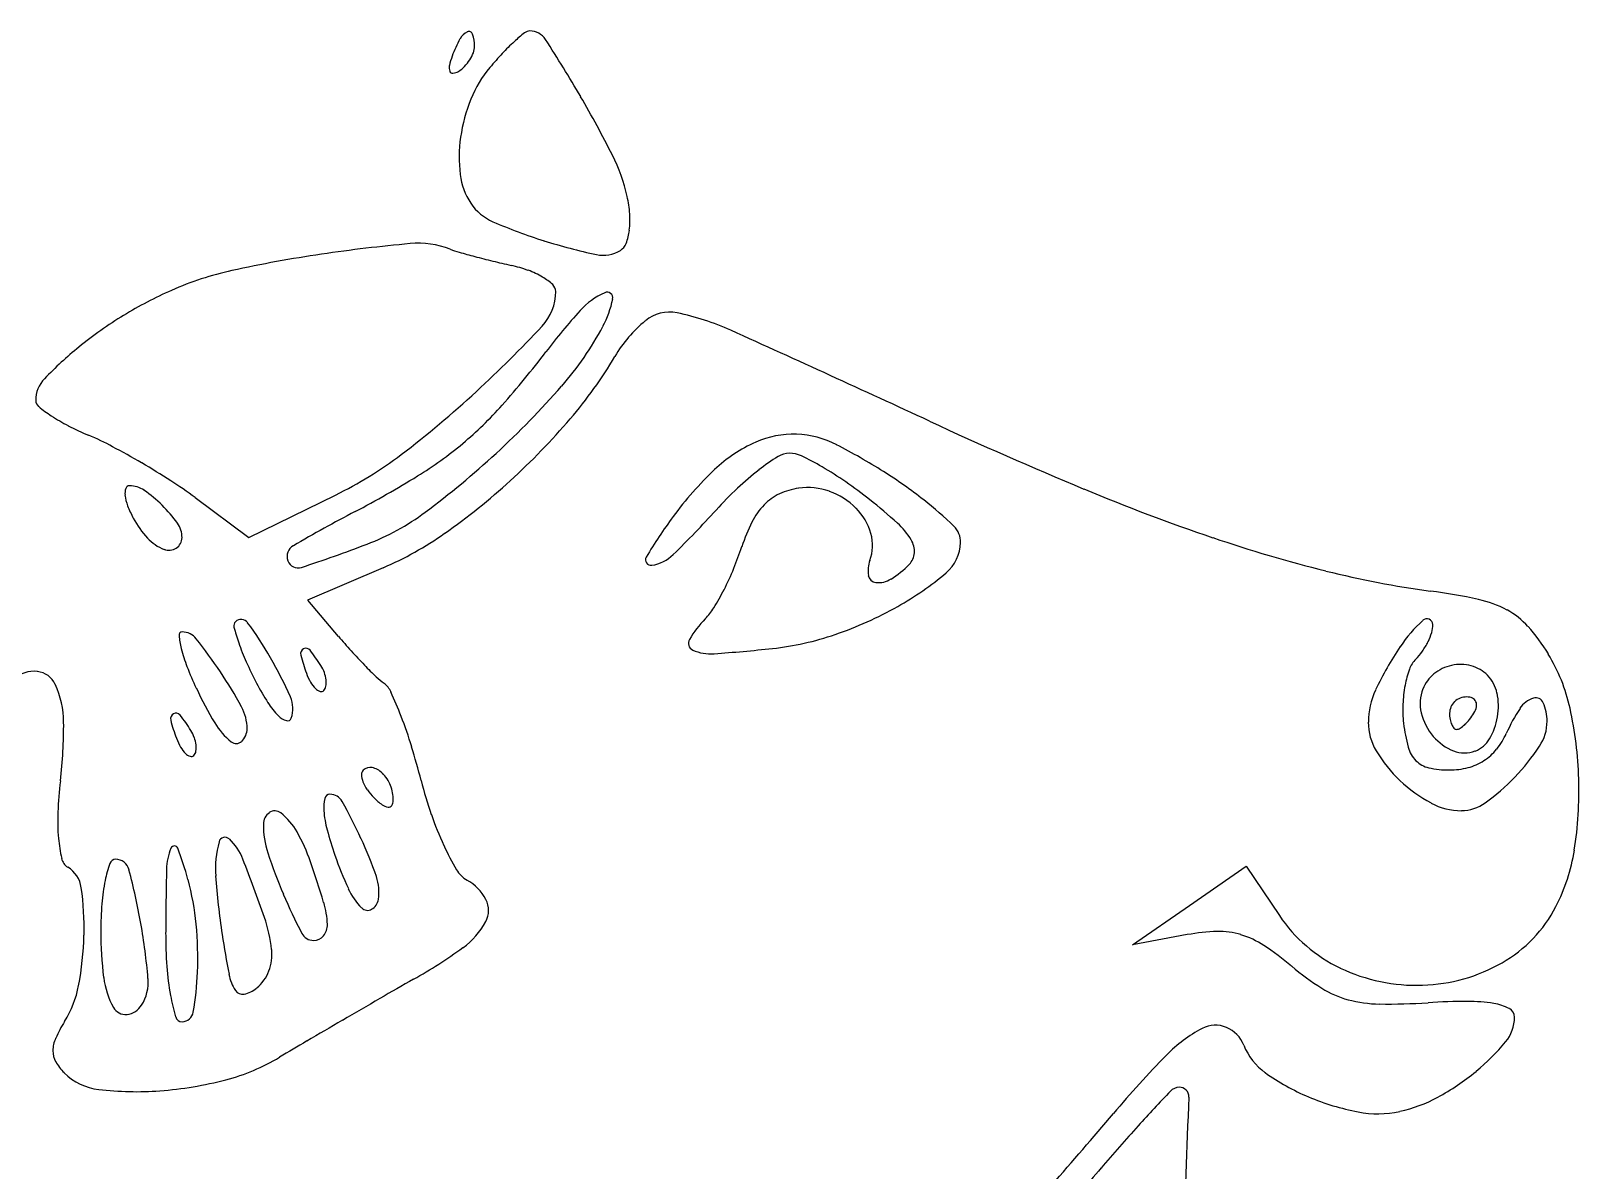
# Model space of a CAD drawing. Header units: millimetres. Extents: x 56222 to 3066687, y -650199 to -121287.
# Drawn here: x 140373.82 to 140375.01, y -185768.895 to -185768.019 of the extents above; entities that cross this region are included whole.
import ezdxf

# ---------------------------------------------------------------- set-up
doc = ezdxf.new("R2010")
doc.units = ezdxf.units.MM
doc.header["$MEASUREMENT"] = 0
doc.layers.add('$TD_AUDIT_GENERATED_(A0BDF17)', color=32, linetype='Continuous', lineweight=30)

msp = doc.modelspace()

# ---------------------------------------------------------------- linework, layer by layer
at = {"layer": '$TD_AUDIT_GENERATED_(A0BDF17)', "linetype": 'Continuous', "lineweight": 25, "ltscale": 2}
for p, q in [((140373.9464, -185768.3777), (140373.9877, -185768.4083)), ((140373.9877, -185768.4083), (140374.0544, -185768.3757)), ((140374.091, -185768.4317), (140374.0329, -185768.4565)), ((140374.0329, -185768.4565), (140374.0565, -185768.4844)), ((140374.7108, -185768.6914), (140374.7544, -185768.6612)), ((140374.7544, -185768.6612), (140374.7799, -185768.6992)), ((140374.6671, -185768.7216), (140374.7108, -185768.6914)), ((140374.7091, -185768.7138), (140374.6671, -185768.7216))]:
    msp.add_line(p, q, dxfattribs=at)
for centre, radius, start, end in [((140374.1605, -185768.0303), 0.0118, 113.8538, 152.139), ((140374.1569, -185768.0222), 0.00299, 18.0868, 113.8538), ((140374.1315, -185768.0305), 0.0297, 359.9977, 18.0869), ((140374.301, -185768.1462), 0.1617, 128.8065, 132.5315), ((140374.2037, -185768.0252), 0.00637, 89.9976, 128.8065), ((140374.2037, -185768.0331), 0.0143, 32.8133, 89.9978), ((140374.2586, -185768.0822), 0.1228, 152.139, 159.0041), ((140374.1467, -185768.0305), 0.0146, 339.7002, 359.9978), ((140374.3049, -185768.1504), 0.1674, 132.5315, 136.9503), ((140373.1537, -185768.7101), 1.2637, 30.4715, 32.8132), ((140374.149, -185768.047), 0.00735, 167.3446, 202.6661), ((140374.1926, -185768.0568), 0.052, 159.0041, 167.3445), ((140374.1359, -185768.0289), 0.0247, 301.7152, 315.7817), ((140374.131, -185768.0241), 0.0315, 315.7816, 327.5016), ((140374.1333, -185768.0256), 0.0288, 327.5016, 339.7003), ((140374.3698, -185768.211), 0.2562, 136.9502, 140.1618), ((140374.1444, -185768.0489), 0.00245, 202.666, 275.61), ((140374.1437, -185768.0415), 0.00985, 275.6102, 301.7152), ((140374.2437, -185768.1059), 0.0921, 140.1617, 157.8283), ((140373.6174, -185768.4373), 0.7256, 26.4205, 30.4715), ((140374.2732, -185768.1179), 0.1239, 157.8282, 171.9708), ((140374.2604, -185768.1161), 0.111, 171.9707, 186.8384), ((140374.1395, -185768.1779), 0.1427, 12.9002, 26.4205), ((140374.2004, -185768.1233), 0.0505, 186.8384, 213.6146), ((140374.1908, -185768.1297), 0.039, 213.6146, 246.6083), ((140374.1928, -185768.1657), 0.088, 4.0498, 12.9001), ((140374.3371, -185767.7916), 0.4074, 246.6084, 252.5088), ((140374.2152, -185768.1641), 0.0655, 353.0058, 4.0499), ((140374.2343, -185768.1665), 0.0463, 340.187, 353.0058), ((140374.222, -185769.3989), 1.2215, 95.1786, 98.3945), ((140374.1179, -185768.2504), 0.0683, 68.8997, 95.1787), ((140374.1722, -185768.1097), 0.0825, 248.8997, 254.003), ((140374.3164, -185767.6066), 0.6058, 254.003, 255.1755), ((140374.3464, -185767.7619), 0.4385, 252.5088, 257.9671), ((140374.2602, -185768.1661), 0.0252, 257.9671, 301.7152), ((140374.2679, -185768.1786), 0.0105, 301.7152, 340.1869), ((140374.1904, -185769.1847), 1.005, 98.3946, 102.3953), ((140374.3347, -185767.5374), 0.6774, 255.1754, 256.385), ((140374.341, -185767.5115), 0.7041, 256.385, 257.56), ((140374.1668, -185768.3013), 0.1046, 70.0556, 77.5601), ((140374.0276, -185768.4437), 0.2463, 102.3953, 113.7713), ((140374.1794, -185768.2665), 0.0677, 59.6535, 70.0556), ((140374.1909, -185768.2469), 0.0449, 47.3304, 59.6536), ((140374.0509, -185768.4967), 0.3042, 113.7713, 121.5992), ((140374.1846, -185768.2192), 0.0391, 316.9309, 359.9977), ((140374.2164, -185768.2192), 0.00726, 359.9977, 47.3304), ((140374.2844, -185768.2719), 0.0567, 114.0145, 137.8116), ((140374.1931, -185768.2102), 0.0758, 331.8428, 348.7779), ((140374.2631, -185768.2241), 0.00439, 348.7779, 114.0145), ((140374.5909, -185768.5497), 0.4703, 137.8116, 142.8262), ((140374.3111, -185768.2641), 0.0291, 78.3786, 129.6676), ((140374.2775, -185768.4275), 0.1959, 65.6423, 78.3786), ((140374.0605, -185768.5122), 0.3225, 121.5991, 129.0925), ((140373.5003, -185767.5795), 0.9758, 312.7455, 316.9309), ((140374.0423, -185768.1295), 0.2469, 318.859, 331.8427), ((140374.3596, -185768.3226), 0.1051, 129.6676, 149.4268), ((140365.5394, -185787.7282), 21.3825, 65.19215, 65.64227), ((140374.0402, -185768.4872), 0.2903, 129.0925, 136.191), ((140373.6516, -185767.8374), 0.7085, 318.5204, 322.8263), ((140373.9787, -185768.0976), 0.3373, 319.4144, 329.4268), ((140373.8481, -185768.303), 0.0242, 136.1911, 179.9977), ((140373.6333, -185767.7234), 0.7799, 307.2093, 312.7456), ((140373.7197, -185767.8477), 0.6752, 312.7311, 318.8589), ((140373.8299, -185768.303), 0.00596, 179.9978, 230.9021), ((140373.9025, -185768.2138), 0.121, 230.902, 236.613), ((140373.9708, -185768.1196), 0.2824, 309.9626, 318.5204), ((140373.9148, -185768.195), 0.1434, 236.6129, 242.6887), ((140373.8249, -185767.9659), 0.5398, 312.375, 319.4144), ((140375.9534, -185765.1985), 3.4377, 245.1922, 247.3517), ((140373.9562, -185768.1148), 0.2337, 242.6887, 246.9036), ((140373.7675, -185768.5573), 0.2474, 62.1531, 66.9036), ((140374.4065, -185768.4012), 0.0723, 88.2385, 113.762), ((140374.4066, -185768.4007), 0.0717, 62.5772, 88.2385), ((140373.6096, -185768.8562), 0.5854, 59.6574, 62.1531), ((140373.9639, -185768.1114), 0.2931, 301.5979, 309.9626), ((140373.724, -185767.8524), 0.6688, 306.6529, 312.7311), ((140374.4219, -185768.4362), 0.1105, 113.7621, 133.6127), ((140374.4034, -185768.3601), 0.0165, 89.9978, 122.3438), ((140374.4034, -185768.3646), 0.021, 64.3216, 89.9977), ((140374.2082, -185768.7829), 0.5023, 57.8452, 62.5772), ((140373.5995, -185768.8736), 0.6055, 57.179, 59.6575), ((140373.92, -185768.1011), 0.3057, 296.0682, 307.2094), ((140374.5358, -185768.5557), 0.2756, 133.6128, 143.6423), ((140374.4965, -185768.5071), 0.1906, 122.3438, 127.7302), ((140374.311, -185768.5569), 0.2344, 59.9368, 64.3216), ((140374.2939, -185768.5864), 0.2684, 55.3432, 59.9368), ((140373.7384, -185768.6582), 0.3492, 53.4363, 57.179), ((140373.6947, -185767.6738), 0.8069, 297.669, 301.598), ((140373.8373, -185767.9795), 0.5214, 305.2522, 312.375), ((140374.5177, -185768.5344), 0.2251, 127.7302, 133.2733), ((140374.2513, -185768.648), 0.3433, 51.5236, 55.3432), ((140374.2874, -185768.6569), 0.3535, 51.6877, 57.8452), ((140373.9044, -185768.3745), 0.0119, 160.9177, 186.7044), ((140373.9256, -185768.372), 0.0333, 186.7045, 201.0354), ((140373.896, -185768.3716), 0.00303, 89.9978, 160.9177), ((140373.896, -185768.3883), 0.0197, 55.4949, 89.9977), ((140373.8491, -185768.4564), 0.1024, 45.311, 55.4949), ((140374.5719, -185768.592), 0.3042, 133.2733, 137.6962), ((140374.4129, -185768.4115), 0.0405, 115.2615, 135.8139), ((140374.4175, -185768.4212), 0.0512, 98.032, 115.2615), ((140374.4174, -185768.42), 0.05, 70.5426, 98.032), ((140374.416, -185768.4238), 0.054, 44.5963, 70.5426), ((140374.2027, -185768.7092), 0.4215, 47.7135, 51.5235), ((140374.3153, -185768.6216), 0.3086, 45.9744, 51.6877), ((140375.2291, -185766.9343), 1.5568, 247.3517, 251.2564), ((140373.9738, -185768.3535), 0.0849, 201.0354, 208.1527), ((140373.8491, -185768.4564), 0.1024, 35.139, 45.311), ((140374.6223, -185769.4429), 1.1906, 117.6691, 120.2809), ((140374.0123, -185768.2397), 0.186, 290.8998, 306.6528), ((140373.7151, -185767.8123), 0.8543, 314.5132, 317.6961), ((140374.4224, -185768.4207), 0.0537, 135.8138, 153.2104), ((140374.4217, -185768.4182), 0.0461, 16.1323, 44.5963), ((140373.9632, -185768.3592), 0.0729, 208.1527, 222.9146), ((140373.9172, -185768.4085), 0.0192, 359.9977, 35.1391), ((140374.6282, -185768.6237), 0.3903, 143.6422, 149.131), ((140374.4924, -185768.4561), 0.1321, 153.2104, 162.0852), ((140374.4469, -185768.4406), 0.0585, 31.3549, 47.7134), ((140374.518, -185768.4119), 0.0169, 358.6284, 45.9744), ((140373.9358, -185768.3846), 0.0355, 222.9146, 248.1963), ((140373.9267, -185768.4085), 0.00967, 302.8974, 359.9978), ((140374.0268, -185768.423), 0.00964, 120.2809, 200.1157), ((140373.674, -185767.3538), 1.1343, 288.1958, 290.8998), ((140373.9893, -185768.1944), 0.2581, 293.2002, 305.2521), ((140374.1557, -185768.3472), 0.2217, 337.5012, 342.0852), ((140374.4349, -185768.4144), 0.0323, 339.0041, 16.1324), ((140374.482, -185768.4192), 0.0174, 356.5318, 31.3549), ((140374.5034, -185768.4115), 0.0315, 310.2307, 358.6284), ((140375.085, -185767.3588), 1.1085, 251.2563, 255.9379), ((140373.9264, -185768.408), 0.0102, 248.1963, 302.8975), ((140374.0256, -185768.4235), 0.00831, 200.1157, 288.1958), ((140374.2968, -185768.4256), 0.00421, 149.131, 278.6557), ((140374.2929, -185768.4), 0.0301, 278.6557, 314.5132), ((140374.4857, -185768.4339), 0.022, 159.0041, 189.5189), ((140374.4857, -185768.4194), 0.0137, 314.9978, 356.5318), ((140374.1392, -185768.3404), 0.2396, 333.1757, 337.5013), ((140374.4704, -185768.4364), 0.00656, 189.5189, 264.0337), ((140374.4394, -185768.3732), 0.0792, 302.0858, 314.9978), ((140374.3691, -185768.2527), 0.2395, 299.3693, 310.2306), ((140374.9961, -185767.7141), 0.7423, 255.9379, 262.2606), ((140374.1668, -185768.3543), 0.2087, 328.7696, 333.1758), ((140374.4716, -185768.4246), 0.0185, 264.0337, 302.0858), ((140374.83, -185768.9361), 0.491, 77.9055, 82.2606), ((140374.3068, -185768.4392), 0.0449, 314.9977, 328.7697), ((140374.3458, -185768.2113), 0.287, 288.8579, 299.3693), ((140374.9151, -185768.5387), 0.0845, 61.8967, 77.9054), ((140373.9805, -185768.4762), 0.00431, 134.9977, 194.6743), ((140373.9818, -185768.4775), 0.00615, 36.2184, 134.9977), ((140373.7456, -185768.6506), 0.299, 30.0467, 36.2184), ((140374.3946, -185768.527), 0.0792, 134.9978, 149.499), ((140374.96, -185768.55), 0.1045, 131.868, 146.5461), ((140374.8932, -185768.4755), 0.00459, 1.8125, 131.8679), ((140374.9277, -185768.5151), 0.0578, 41.4448, 61.8967), ((140373.9365, -185768.4834), 0.00244, 89.9977, 185.108), ((140373.9996, -185768.4778), 0.0658, 185.108, 194.0052), ((140373.9365, -185768.4948), 0.0138, 38.334, 89.9977), ((140373.6378, -185768.731), 0.3946, 33.7675, 38.3341), ((140374.1397, -185768.4345), 0.1689, 194.6743, 198.9256), ((140374.3936, -185768.1992), 0.4415, 220.2316, 222.1753), ((140374.3313, -185768.4897), 0.00573, 149.4991, 246.2505), ((140374.3655, -185768.2692), 0.2259, 276.279, 288.8579), ((140374.8502, -185768.467), 0.049, 333.8472, 342.9474), ((140374.8794, -185768.476), 0.0184, 342.9474, 1.8125), ((140374.8592, -185768.5756), 0.1493, 31.3711, 41.4447), ((140374.049, -185768.4655), 0.1167, 194.0052, 201.207), ((140374.1468, -185768.4321), 0.1764, 198.9257, 204.0596), ((140374.0318, -185768.4978), 0.00432, 118.2692, 194.2197), ((140374.1468, -185768.4687), 0.1229, 194.2198, 200.9913), ((140374.0317, -185768.4976), 0.00403, 38.6783, 118.2692), ((140373.9426, -185768.5689), 0.1181, 31.7153, 38.6782), ((140374.3843, -185768.2076), 0.429, 222.1753, 224.1613), ((140374.3429, -185768.4634), 0.0345, 246.2506, 274.1263), ((140374.2591, -185767.3024), 1.1985, 274.1263, 276.279), ((140375.104, -185768.6451), 0.2772, 146.5461, 154.4759), ((140374.8529, -185768.4701), 0.0451, 314.9977, 325.1467), ((140374.8444, -185768.4642), 0.0554, 325.1466, 333.8473), ((140374.8701, -185768.569), 0.1364, 12.3992, 31.3711), ((140374.189, -185768.4111), 0.2669, 201.207, 205.0878), ((140374.2687, -185768.3777), 0.3099, 204.0596, 207.4265), ((140373.7397, -185768.654), 0.3058, 23.7205, 30.0467), ((140374.0165, -185768.5232), 0.0313, 20.4109, 31.7151), ((140374.3498, -185768.2411), 0.3809, 224.1613, 226.1036), ((140374.954, -185768.5367), 0.0789, 159.9132, 169.2468), ((140374.8997, -185768.5169), 0.0211, 134.9978, 159.9131), ((140374.9191, -185768.5387), 0.0326, 102.009, 128.7477), ((140374.9191, -185768.5386), 0.0326, 75.2669, 102.0091), ((140374.9204, -185768.5338), 0.0276, 44.9977, 75.267), ((140373.8227, -185768.5359), 0.0246, 84.2875, 129.6879), ((140373.8235, -185768.5284), 0.017, 24.5538, 84.2874), ((140373.7739, -185768.551), 0.0715, 0.5028, 24.5537), ((140373.6922, -185768.6946), 0.3292, 28.2713, 33.7675), ((140374.1635, -185768.4323), 0.1913, 207.4265, 212.6232), ((140374.0821, -185768.4935), 0.0537, 200.9913, 209.2074), ((140374.0547, -185768.5088), 0.0223, 209.2074, 225.0573), ((140374.0411, -185768.5218), 0.00599, 314.9977, 350.61), ((140374.023, -185768.5208), 0.0243, 6.7447, 20.4109), ((140374.0299, -185768.52), 0.0173, 350.6101, 6.7446), ((140374.1238, -185768.476), 0.0549, 226.1037, 234.2145), ((140374.082, -185768.534), 0.0165, 24.0938, 54.2145), ((140374.9715, -185768.5401), 0.0967, 169.2468, 177.9438), ((140374.916, -185768.5348), 0.0276, 128.7477, 159.0041), ((140374.9209, -185768.5333), 0.0268, 11.4292, 44.9978), ((140374.2172, -185768.398), 0.2979, 205.0879, 210.8982), ((140373.9989, -185768.5401), 0.0227, 341.326, 23.7205), ((140374.0452, -185768.5184), 0.00881, 225.0573, 252.0958), ((140374.0434, -185768.5241), 0.00282, 252.0959, 314.9978), ((140373.7607, -185768.6776), 0.3684, 20.9359, 24.0939), ((140374.9056, -185768.5504), 0.0573, 154.4758, 179.9978), ((140374.919, -185768.5359), 0.0309, 159.0042, 193.645), ((140374.9233, -185768.5438), 0.0127, 133.356, 156.0094), ((140374.9238, -185768.5443), 0.0133, 111.3262, 133.356), ((140374.924, -185768.5449), 0.0139, 89.9977, 111.3261), ((140374.924, -185768.5415), 0.0105, 65.1213, 89.9977), ((140374.9261, -185768.5368), 0.00534, 23.7944, 65.1213), ((140374.9251, -185768.5373), 0.00647, 347.1661, 23.7944), ((140374.897, -185768.5381), 0.0513, 350.7457, 11.4293), ((140374.9807, -185768.5502), 0.019, 106.6161, 146.6835), ((140374.977, -185768.5379), 0.00624, 22.9646, 106.6162), ((140373.9319, -185768.5478), 0.00432, 118.2692, 194.2197), ((140373.9317, -185768.5475), 0.00403, 38.6783, 118.2692), ((140373.8427, -185768.6188), 0.1181, 31.7153, 38.6782), ((140373.9509, -185768.5555), 0.0355, 359.9978, 28.2712), ((140374.0539, -185768.5024), 0.0612, 212.6234, 224.7685), ((140374.021, -185768.5351), 0.0148, 224.7685, 252.7214), ((140373.7525, -185768.6808), 0.3773, 17.1917, 20.936), ((140374.9733, -185768.5401), 0.0986, 177.9438, 186.517), ((140374.932, -185768.5328), 0.0443, 193.6451, 220.0883), ((140374.9225, -185768.5435), 0.0117, 156.0093, 179.9977), ((140374.9392, -185768.5435), 0.0285, 179.9978, 189.656), ((140374.8873, -185768.5174), 0.0496, 321.5201, 328.2802), ((140374.9161, -185768.5352), 0.0157, 328.2803, 347.1662), ((140374.8996, -185768.5386), 0.0486, 329.4724, 350.7457), ((140375.0746, -185768.6119), 0.1313, 146.6835, 156.3095), ((140374.9492, -185768.5497), 0.0365, 359.9977, 22.9647), ((140374.7153, -185768.603), 0.2949, 1.738, 12.3993), ((140373.4939, -185768.5535), 0.3515, 353.1172, 0.5028), ((140374.0468, -185768.5187), 0.1229, 194.2198, 200.9913), ((140373.9165, -185768.5732), 0.0313, 20.4109, 31.7151), ((140374.0082, -185768.523), 0.0544, 210.8983, 231.3541), ((140373.973, -185768.5555), 0.0134, 313.6753, 359.9978), ((140374.0175, -185768.5463), 0.00305, 252.7214, 341.326), ((140374.8913, -185768.5504), 0.0431, 179.9977, 210.8645), ((140374.9989, -185768.5372), 0.1243, 186.517, 195.1259), ((140374.928, -185768.5454), 0.0171, 189.656, 203.7944), ((140374.9216, -185768.5482), 0.0101, 203.7945, 222.3495), ((140374.9162, -185768.5531), 0.00285, 222.3495, 269.9977), ((140374.9162, -185768.5513), 0.00464, 269.9977, 304.5506), ((140374.9021, -185768.5308), 0.0295, 304.5506, 313.3559), ((140374.8959, -185768.5243), 0.0385, 313.356, 321.5202), ((140374.9509, -185768.5497), 0.0348, 326.5981, 359.9978), ((140373.9822, -185768.5435), 0.0537, 200.9913, 209.2074), ((140373.9548, -185768.5588), 0.0223, 209.2074, 225.0573), ((140373.9231, -185768.5708), 0.0243, 6.7447, 20.4109), ((140373.93, -185768.5699), 0.0173, 350.6101, 6.7446), ((140373.978, -185768.5608), 0.00607, 231.3541, 313.6753), ((140373.5914, -185768.7306), 0.5458, 14.3527, 17.1916), ((140374.9017, -185768.5635), 0.0236, 195.1259, 224.559), ((140374.9283, -185768.536), 0.0393, 220.0884, 248.437), ((140374.9225, -185768.5521), 0.022, 290.9913, 329.4723), ((140374.905, -185768.5374), 0.0539, 321.2218, 336.3095), ((140374.8401, -185768.4767), 0.1675, 316.1805, 326.5982), ((140373.9453, -185768.5683), 0.00881, 225.0573, 252.0958), ((140373.9434, -185768.574), 0.00282, 252.0959, 314.9978), ((140373.9412, -185768.5718), 0.00599, 314.9977, 350.61), ((140374.9469, -185768.5172), 0.1078, 210.8645, 226.4163), ((140374.8989, -185768.5663), 0.0196, 224.559, 257.8222), ((140374.9222, -185768.5513), 0.0228, 248.437, 290.9914), ((140374.9144, -185768.5448), 0.0419, 284.5783, 302.8291), ((140374.9147, -185768.5453), 0.0413, 302.8291, 321.2218), ((140374.079, -185768.5907), 0.0047, 134.9977, 182.9932), ((140374.0913, -185768.59), 0.017, 182.9931, 201.4106), ((140374.081, -185768.5927), 0.00754, 78.1627, 134.9978), ((140374.0793, -185768.6005), 0.0155, 44.9977, 78.1627), ((140374.0705, -185768.6094), 0.0281, 21.6558, 44.9977), ((140374.9107, -185768.5113), 0.0759, 257.8222, 269.9978), ((140374.9107, -185768.5306), 0.0566, 269.9978, 284.5782), ((140374.8403, -185768.4769), 0.1672, 305.8028, 316.1805), ((140374.7138, -185768.603), 0.2964, 351.0944, 1.738), ((140374.1475, -185768.6324), 0.3068, 173.1172, 177.6024), ((140374.0501, -185768.61), 0.00414, 89.9977, 166.9244), ((140374.0501, -185768.6167), 0.0108, 29.1804, 89.9977), ((140374.1023, -185768.5857), 0.0289, 201.4107, 215.4382), ((140374.1181, -185768.5745), 0.0482, 215.4381, 224.9977), ((140374.0678, -185768.6105), 0.031, 359.9978, 21.6557), ((140374.4452, -185768.5121), 0.3355, 194.3526, 199.0175), ((140374.9486, -185768.5154), 0.1102, 226.4164, 241.8259), ((140374.0762, -185768.6161), 0.0309, 166.9244, 184.5507), ((140373.7012, -185768.8116), 0.4104, 24.7502, 29.1804), ((140374.1263, -185768.5663), 0.0598, 224.9978, 232.7914), ((140374.096, -185768.6062), 0.00966, 232.7913, 262.7734), ((140374.0951, -185768.6129), 0.00295, 262.7733, 327.5178), ((140374.0913, -185768.6105), 0.00748, 327.5177, 359.9977), ((140374.9198, -185768.5693), 0.0492, 241.826, 269.9977), ((140374.9198, -185768.587), 0.0314, 269.9977, 305.8029), ((140373.9994, -185768.6262), 0.1586, 177.6024, 184.9537), ((140374.0099, -185768.629), 0.011, 125.2661, 179.9978), ((140374.0704, -185768.629), 0.0715, 179.9977, 197.9354), ((140374.0077, -185768.626), 0.00734, 51.6195, 125.266), ((140373.9814, -185768.6593), 0.0498, 29.4062, 51.6194), ((140374.1282, -185768.6119), 0.0831, 184.5506, 194.8761), ((140374.3714, -185768.5376), 0.2574, 199.0175, 204.707), ((140373.9501, -185768.6304), 0.1091, 184.9538, 193.1514), ((140373.9694, -185768.6437), 0.00477, 46.2359, 164.5246), ((140373.9424, -185768.6719), 0.0439, 21.5153, 46.2359), ((140373.9015, -185768.7043), 0.1415, 19.2164, 29.4063), ((140374.3151, -185768.5623), 0.2764, 194.8761, 199.094), ((140373.7756, -185768.7772), 0.3285, 19.1893, 24.7502), ((140373.9686, -185768.6645), 0.0442, 157.1448, 178.6371), ((140373.9305, -185768.6484), 0.00278, 21.4028, 157.1448), ((140373.7215, -185768.7303), 0.2272, 14.9999, 21.4028), ((140374.0397, -185768.6632), 0.0776, 164.5246, 184.1186), ((140374.3385, -185768.5422), 0.3533, 197.9353, 203.4252), ((140374.3148, -185768.5624), 0.2761, 199.0941, 204.8543), ((140374.3333, -185768.5551), 0.2154, 204.707, 210.3353), ((140374.8662, -185768.6269), 0.1422, 332.6534, 351.0943), ((140373.8542, -185768.6528), 0.0107, 193.1514, 238.2803), ((140373.837, -185768.6807), 0.0221, 7.7357, 58.2803), ((140373.9791, -185768.6931), 0.104, 160.8809, 168.3916), ((140373.8853, -185768.6606), 0.0047, 89.9976, 160.8809), ((140373.8853, -185768.6666), 0.0107, 14.7081, 89.9977), ((140373.3855, -185768.7978), 0.5274, 10.1038, 14.7081), ((140375.9734, -185768.7121), 2.0495, 178.6371, 179.9978), ((140372.8972, -185769.084), 1.1673, 19.1787, 21.5154), ((140373.3137, -185768.9092), 0.7639, 16.7525, 19.2164), ((140374.166, -185768.653), 0.0216, 210.3353, 240.7651), ((140374.0189, -185768.7012), 0.1446, 168.3916, 175.5654), ((140373.7344, -185768.7268), 0.2139, 5.6181, 14.9999), ((140374.5482, -185768.6265), 0.5875, 184.1186, 188.5262), ((140374.0523, -185768.6809), 0.0355, 350.659, 19.1893), ((140374.1377, -185768.7035), 0.0363, 27.4245, 60.7652), ((140373.6267, -185768.7093), 0.2344, 358.79, 7.7357), ((140374.4734, -185768.4838), 0.5004, 203.4253, 207.2411), ((140373.9797, -185768.7087), 0.0685, 2.3074, 16.7525), ((140374.1116, -185768.6565), 0.0523, 204.8543, 224.6231), ((140374.0768, -185768.685), 0.0107, 299.5163, 350.6591), ((140374.1538, -185768.6952), 0.0182, 331.681, 27.4246), ((140374.1491, -185768.7113), 0.2752, 175.5654, 179.9977), ((140373.8943, -185768.7372), 0.1116, 6.0938, 19.1788), ((140374.079, -185768.6888), 0.00634, 224.6229, 299.5162), ((140374.8768, -185768.6341), 0.1167, 213.8932, 244.6258), ((140374.8988, -185768.6438), 0.1055, 299.7048, 332.6534), ((140374.1583, -185768.7113), 0.2844, 179.9978, 187.1812), ((140373.4691, -185768.7829), 0.4425, 4.5749, 10.1038), ((140374.3091, -185768.7121), 0.3853, 179.9977, 183.9175), ((140373.6857, -185768.7316), 0.2628, 357.5783, 5.6181), ((140374.0375, -185768.7082), 0.0101, 207.2411, 269.9977), ((140374.0351, -185768.7065), 0.013, 320.9388, 2.3074), ((140374.1177, -185768.6757), 0.0593, 305.7167, 331.681), ((140374.7355, -185768.855), 0.1436, 91.3258, 100.5798), ((140374.7335, -185768.7693), 0.058, 73.1, 91.3258), ((140373.6265, -185768.7093), 0.2345, 349.239, 358.79), ((140374.7147, -185768.6016), 0.7558, 188.5263, 190.8856), ((140374.0375, -185768.7085), 0.00985, 269.9977, 320.9388), ((140373.9044, -185768.3791), 0.4246, 299.6436, 305.7167), ((140374.7308, -185768.7783), 0.0673, 56.5073, 73.0999), ((140374.6394, -185768.9163), 0.2329, 49.919, 56.5073), ((140373.9702, -185768.7291), 0.0353, 338.974, 6.0938), ((140374.8857, -185768.6207), 0.1321, 271.8668, 299.7048), ((140373.9395, -185768.7389), 0.0638, 187.1814, 208.9667), ((140373.8766, -185768.7503), 0.0338, 328.2803, 4.5748), ((140374.125, -185768.7247), 0.2007, 183.9174, 190.3027), ((140373.7056, -185768.7325), 0.2429, 350.2745, 357.5782), ((140374.0069, -185768.7377), 0.0351, 190.8857, 212.8275), ((140373.9734, -185768.7303), 0.0319, 309.6879, 338.974), ((140376.6576, -185773.2171), 5.142, 119.6435, 119.9763), ((140374.9211, -185768.5816), 0.2046, 229.919, 237.9406), ((140374.8855, -185768.6157), 0.1371, 244.6257, 271.8669), ((140373.7779, -185768.738), 0.0804, 328.0125, 349.2391), ((140374.0826, -185768.7324), 0.1576, 190.3025, 196.4848), ((140373.9828, -185768.7533), 0.0064, 212.8275, 282.309), ((140373.9793, -185768.7375), 0.0226, 282.3089, 309.6879), ((140374.852, -185768.692), 0.0744, 237.9407, 255.0089), ((140373.8928, -185768.7647), 0.0105, 208.9668, 276.7756), ((140373.8923, -185768.76), 0.0153, 276.7757, 328.2802), ((140378.0687, -185775.6636), 7.9662, 119.97629, 120.21601), ((140374.8581, -185768.669), 0.0982, 255.0089, 269.2892), ((140374.8631, -185768.268), 0.4992, 269.2892, 273.5687), ((140374.9295, -185769.3323), 0.5672, 90.4977, 93.5688), ((140374.9256, -185768.8827), 0.1175, 80.6289, 90.4976), ((140374.938, -185768.8072), 0.041, 62.9248, 80.629), ((140374.9534, -185768.7772), 0.00734, 359.9332, 62.9249), ((140373.9367, -185768.8372), 0.1068, 148.0125, 155.8331), ((140373.9364, -185768.7757), 0.00509, 196.4848, 269.9978), ((140373.9364, -185768.772), 0.00876, 269.9978, 350.2745), ((140377.8368, -185775.2653), 7.5053, 120.21597, 120.45799), ((140374.7308, -185768.8056), 0.0221, 67.6879, 117.6556), ((140374.9306, -185768.7772), 0.0301, 320.5648, 359.9333), ((140373.8613, -185768.8034), 0.0242, 155.833, 179.392), ((140375.3819, -185771.0907), 2.6625, 120.458, 120.9823), ((140374.7705, -185768.8814), 0.1077, 117.6556, 135.8987), ((140374.73, -185768.8076), 0.0242, 20.9914, 67.6879), ((140374.8262, -185768.6913), 0.1652, 309.4005, 320.5648), ((140373.854, -185768.8033), 0.0169, 179.3921, 208.9916), ((140373.9298, -185768.6723), 0.1584, 284.7642, 300.9823), ((140375.3686, -185769.461), 0.9406, 135.8987, 139.6016), ((140374.7957, -185768.7824), 0.0461, 200.9913, 234.6458), ((140373.8729, -185768.7928), 0.0384, 208.9916, 224.9978), ((140373.8776, -185768.7882), 0.045, 224.9977, 263.327), ((140374.8713, -185768.6757), 0.1769, 234.6458, 247.0355), ((140374.8131, -185768.6754), 0.1859, 298.4463, 309.4005), ((140373.8995, -185768.5573), 0.2773, 274.1006, 284.7641), ((140374.7032, -185768.8408), 0.00962, 92.296, 136.5909), ((140374.7031, -185768.8385), 0.00728, 357.8772, 92.296), ((140373.9014, -185768.5843), 0.2503, 263.3271, 274.1006), ((140376.291, -185770.3428), 2.1953, 136.5909, 137.5425), ((140361.4707, -185768.348), 13.2489, 357.36663, 357.87725), ((140374.8753, -185768.6664), 0.187, 247.0354, 259.2732), ((140374.8486, -185768.7408), 0.1115, 282.3854, 298.4463), ((140370.292, -185765.1407), 5.7256, 318.1476, 319.6015), ((140374.8553, -185768.7717), 0.0799, 259.2732, 282.3853), ((140375.5608, -185769.6747), 1.2055, 137.5425, 139.5971), ((140376.2682, -185770.2767), 2.1344, 139.5971, 140.9367)]:
    msp.add_arc(centre, radius, start, end, dxfattribs=at)

doc.saveas('drawing.dxf')
